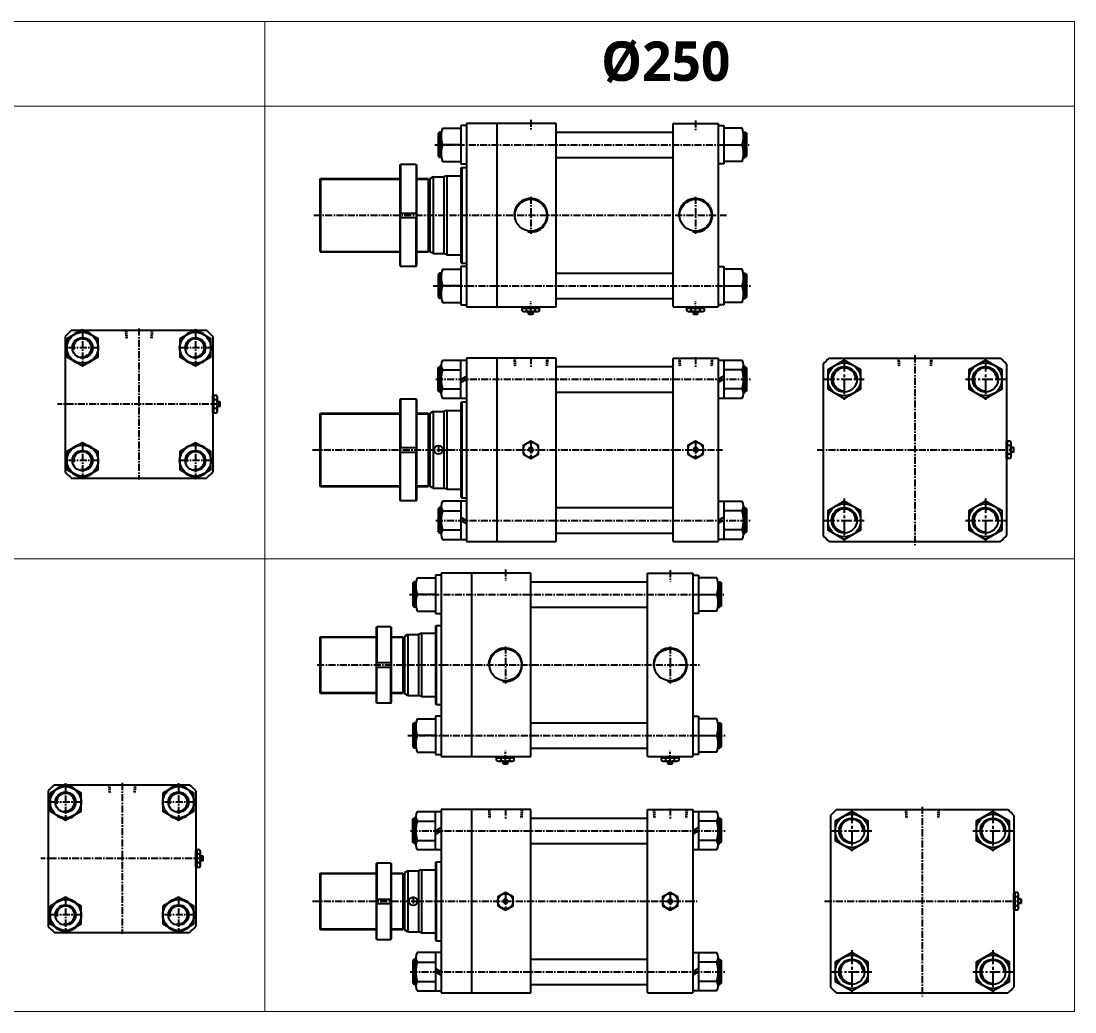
# Model space of a CAD drawing. Extents: x -819 to 6683, y -1 to 2811.
# Drawn here: x 4815 to 6683, y -1 to 1756 of the extents above; entities that cross this region are included whole.
import ezdxf

# ---------------------------------------------------------------- set-up
doc = ezdxf.new("R2010")
doc.units = 0
doc.header["$LTSCALE"] = 10
doc.header["$MEASUREMENT"] = 0
doc.linetypes.add('CENTER', pattern=[2, 1.25, -0.25, 0.25, -0.25])
doc.linetypes.add('HIDDEN', pattern=[0.375, 0.25, -0.125])
doc.layers.get('0').update_dxf_attribs({"linetype": 'CONTINUOUS'})
doc.layers.add('ML', color=7, linetype='CONTINUOUS')
doc.styles.add('문자', font='romans.shx')

msp = doc.modelspace()

# ---------------------------------------------------------------- linework, layer by layer
at = {"color": 7, "linetype": 'Continuous'}
for p, q in [((5703.1, 1242), (5703.1, 1247)), ((5703.1, 1247), (5709.4, 1247)), ((5704.1, 1247), (5704.1, 1249)), ((5704.1, 1249), (5733.3, 1249)), ((5706.3, 1241), (5731.1, 1241)), ((5709.4, 1247), (5734.3, 1247)), ((5710.9, 1242), (5710.9, 1247)), ((5714.7, 1241.3), (5714.7, 1241.3)), ((5714.7, 1236.5), (5714.7, 1241)), ((5714.7, 1236.5), (5715.2, 1236)), ((5722.7, 1236.5), (5714.7, 1236.5)), ((5715.2, 1236), (5722.2, 1236)), ((5722.7, 1236.5), (5722.2, 1236)), ((5722.7, 1236.5), (5722.7, 1241)), ((5726.5, 1242), (5726.5, 1247)), ((5733.3, 1247), (5733.3, 1249)), ((5734.3, 1242), (5734.3, 1247)), ((5995.1, 1242.1), (5995.1, 1247.1)), ((5995.1, 1247.1), (6001.4, 1247.1)), ((5996.1, 1247.1), (5996.1, 1249.1)), ((5996.1, 1249.1), (6025.3, 1249.1)), ((5998.3, 1241.1), (6023.1, 1241.1)), ((6001.4, 1247.1), (6026.3, 1247.1)), ((6002.9, 1242.1), (6002.9, 1247.1)), ((6006.7, 1241.3), (6006.7, 1241.3)), ((6006.7, 1236.6), (6006.7, 1241.1)), ((6006.7, 1236.6), (6007.2, 1236.1)), ((6014.7, 1236.6), (6006.7, 1236.6)), ((6007.2, 1236.1), (6014.2, 1236.1)), ((6014.7, 1236.6), (6014.2, 1236.1)), ((6014.7, 1236.6), (6014.7, 1241.1)), ((6018.5, 1242.1), (6018.5, 1247.1)), ((6025.3, 1247.1), (6025.3, 1249.1)), ((6026.3, 1242.1), (6026.3, 1247.1)), ((5155.3, 1062), (5155.3, 1091.2)), ((5157.3, 1091.2), (5155.3, 1091.2)), ((5162.3, 1092.2), (5157.3, 1092.2)), ((5157.3, 1067.4), (5157.3, 1092.2)), ((5162.3, 1084.4), (5157.3, 1084.4)), ((5163.3, 1064.2), (5163.3, 1089)), ((5162.3, 1068.8), (5157.3, 1068.8)), ((5157.3, 1061), (5157.3, 1067.4)), ((5163, 1072.6), (5163, 1072.6)), ((5167.8, 1080.6), (5163.3, 1080.6)), ((5167.8, 1072.6), (5163.3, 1072.6)), ((5167.8, 1080.6), (5168.3, 1080.1)), ((5167.8, 1080.6), (5167.8, 1072.6)), ((5167.8, 1072.6), (5168.3, 1073.1)), ((5168.3, 1073.1), (5168.3, 1080.1)), ((5157.3, 1062), (5155.3, 1062)), ((5162.3, 1061), (5157.3, 1061)), ((6561.6, 981.1), (6561.6, 1010.3)), ((6563.6, 1010.3), (6561.6, 1010.3)), ((6568.6, 1011.3), (6563.6, 1011.3)), ((6563.6, 986.4), (6563.6, 1011.3)), ((6568.6, 1003.5), (6563.6, 1003.5)), ((6569.4, 991.7), (6569.4, 991.7)), ((6569.6, 983.3), (6569.6, 1008.1)), ((6574.1, 999.7), (6569.6, 999.7)), ((6574.1, 991.7), (6569.6, 991.7)), ((6574.1, 999.7), (6574.6, 999.2)), ((6574.1, 999.7), (6574.1, 991.7)), ((6574.1, 991.7), (6574.6, 992.2)), ((6574.6, 992.2), (6574.6, 999.2)), ((6563.6, 981.1), (6561.6, 981.1)), ((6568.6, 987.9), (6563.6, 987.9)), ((6563.6, 980.1), (6563.6, 986.4)), ((6568.6, 980.1), (6563.6, 980.1)), ((5658.1, 444.9), (5658.1, 450)), ((5658.1, 450), (5664.4, 450)), ((5659.1, 450), (5659.1, 452)), ((5659.1, 452), (5688.3, 452)), ((5664.4, 450), (5689.3, 450)), ((5665.9, 444.9), (5665.9, 450)), ((5681.5, 444.9), (5681.5, 450)), ((5688.3, 450), (5688.3, 452)), ((5689.3, 444.9), (5689.3, 450)), ((5950.1, 444.9), (5950.1, 450)), ((5950.1, 450), (5956.4, 450)), ((5951.1, 450), (5951.1, 452)), ((5951.1, 452), (5980.3, 452)), ((5956.4, 450), (5981.3, 450)), ((5957.9, 444.9), (5957.9, 450)), ((5973.5, 444.9), (5973.5, 450)), ((5980.3, 450), (5980.3, 452)), ((5981.3, 444.9), (5981.3, 450)), ((5661.3, 444), (5686.1, 444)), ((5669.7, 444.2), (5669.7, 444.2)), ((5669.7, 439.5), (5669.7, 444)), ((5669.7, 439.5), (5670.2, 439)), ((5677.7, 439.5), (5669.7, 439.5)), ((5670.2, 439), (5677.2, 439)), ((5677.7, 439.5), (5677.2, 439)), ((5677.7, 439.5), (5677.7, 444)), ((5953.3, 444), (5978.1, 444)), ((5961.7, 444.2), (5961.7, 444.2)), ((5961.7, 439.5), (5961.7, 444)), ((5961.7, 439.5), (5962.2, 439)), ((5969.7, 439.5), (5961.7, 439.5)), ((5962.2, 439), (5969.2, 439)), ((5969.7, 439.5), (5969.2, 439)), ((5969.7, 439.5), (5969.7, 444)), ((5125.3, 256.5), (5125.3, 285.7)), ((5127.3, 285.7), (5125.3, 285.7)), ((5132.3, 286.7), (5127.3, 286.7)), ((5127.3, 261.8), (5127.3, 286.7)), ((5133.3, 258.7), (5133.3, 283.5)), ((5132.3, 278.9), (5127.3, 278.9)), ((5132.3, 263.3), (5127.3, 263.3)), ((5127.3, 255.5), (5127.3, 261.8)), ((5133, 267.1), (5133, 267.1)), ((5137.8, 275.1), (5133.3, 275.1)), ((5137.8, 267.1), (5133.3, 267.1)), ((5137.8, 275.1), (5138.3, 274.6)), ((5137.8, 275.1), (5137.8, 267.1)), ((5137.8, 267.1), (5138.3, 267.6)), ((5138.3, 267.6), (5138.3, 274.6)), ((5127.3, 256.5), (5125.3, 256.5)), ((5132.3, 255.5), (5127.3, 255.5)), ((6574.8, 180.8), (6574.8, 210)), ((6576.8, 210), (6574.8, 210)), ((6581.8, 211), (6576.8, 211)), ((6576.8, 186.2), (6576.8, 211)), ((6582.8, 183), (6582.8, 207.8)), ((6581.8, 203.2), (6576.8, 203.2)), ((6581.8, 187.6), (6576.8, 187.6)), ((6582.5, 191.4), (6582.5, 191.4)), ((6587.3, 199.4), (6582.8, 199.4)), ((6587.3, 191.4), (6582.8, 191.4)), ((6587.3, 199.4), (6587.8, 198.9)), ((6587.3, 199.4), (6587.3, 191.4)), ((6587.3, 191.4), (6587.8, 191.9)), ((6587.8, 191.9), (6587.8, 198.9)), ((6576.8, 180.8), (6574.8, 180.8)), ((6576.8, 179.8), (6576.8, 186.2)), ((6581.8, 179.8), (6576.8, 179.8))]:
    msp.add_line(p, q, dxfattribs=at)
for points in [[(5705.2, 987.9), (5718.7, 980.1), (5732.2, 987.9), (5732.2, 1003.5), (5718.7, 1011.3), (5705.2, 1003.5)], [(5997.2, 987.9), (6010.7, 980.1), (6024.2, 987.9), (6024.2, 1003.5), (6010.7, 1011.3), (5997.2, 1003.5)], [(5717.2, 998.2), (5715.8, 995.7), (5717.2, 993.2), (5720.1, 993.2), (5721.6, 995.7), (5720.1, 998.2)], [(6009.2, 998.2), (6007.8, 995.7), (6009.2, 993.2), (6012.1, 993.2), (6013.6, 995.7), (6012.1, 998.2)], [(5660.2, 187.6), (5673.7, 179.8), (5687.2, 187.6), (5687.2, 203.2), (5673.7, 211), (5660.2, 203.2)], [(5952.2, 187.6), (5965.7, 179.8), (5979.2, 187.6), (5979.2, 203.2), (5965.7, 211), (5952.2, 203.2)], [(5672.2, 197.9), (5670.8, 195.4), (5672.2, 192.9), (5675.1, 192.9), (5676.6, 195.4), (5675.1, 197.9)], [(5964.2, 197.9), (5962.8, 195.4), (5964.2, 192.9), (5967.1, 192.9), (5968.6, 195.4), (5967.1, 197.9)]]:
    msp.add_lwpolyline(points, close=True, dxfattribs=at)
for centre, radius in [((5718.7, 995.7), 13.5), ((6010.7, 995.7), 13.5), ((5718.7, 995.7), 3.5), ((6010.7, 995.7), 3.5), ((5673.7, 195.4), 13.5), ((5965.7, 195.4), 13.5), ((5673.7, 195.4), 3.5), ((5965.7, 195.4), 3.5)]:
    msp.add_circle(centre, radius, dxfattribs=at)
for centre, radius, start, end in [((5706.3, 1246.7), 5.62, 235.6158, 270), ((5707, 1249.3), 8.22, 241.7006, 298.2994), ((5718.7, 1272.4), 31.3, 255.6172, 270.0141), ((5718.7, 1272.4), 31.3, 269.9859, 284.3828), ((5730.4, 1249.3), 8.22, 241.7006, 298.2994), ((5998.3, 1246.7), 5.62, 235.6158, 270), ((5999, 1249.3), 8.22, 241.7006, 298.2994), ((6010.7, 1272.4), 31.3, 255.6172, 270.0141), ((6010.7, 1272.4), 31.3, 269.9859, 284.3828), ((6022.4, 1249.3), 8.22, 241.7006, 298.2994), ((5155.1, 1088.3), 8.22, 331.7006, 28.2994), ((5132, 1076.6), 31.3, 359.9859, 14.3828), ((5132, 1076.6), 31.3, 345.6172, 0.0141), ((5155.1, 1064.9), 8.22, 331.7006, 28.2994), ((5157.7, 1064.2), 5.62, 325.6158, 0), ((6561.4, 1007.4), 8.22, 331.7006, 28.2994), ((6538.3, 995.7), 31.3, 359.9859, 14.3828), ((6538.3, 995.7), 31.3, 345.6172, 0.0141), ((6561.4, 984), 8.22, 331.7006, 28.2994), ((6564, 983.3), 5.62, 325.6158, 0), ((5661.3, 449.6), 5.62, 235.6158, 270), ((5662, 452.2), 8.22, 241.7006, 298.2994), ((5673.7, 475.3), 31.3, 255.6172, 270.0141), ((5673.7, 475.3), 31.3, 269.9859, 284.3828), ((5685.4, 452.2), 8.22, 241.7006, 298.2994), ((5953.3, 449.6), 5.62, 235.6158, 270), ((5954, 452.2), 8.22, 241.7006, 298.2994), ((5965.7, 475.3), 31.3, 255.6172, 270.0141), ((5965.7, 475.3), 31.3, 269.9859, 284.3828), ((5977.4, 452.2), 8.22, 241.7006, 298.2994), ((5125.1, 282.8), 8.22, 331.7006, 28.2994), ((5102, 271.1), 31.3, 359.9859, 14.3828), ((5102, 271.1), 31.3, 345.6172, 0.0141), ((5125.1, 259.4), 8.22, 331.7006, 28.2994), ((5127.7, 258.7), 5.62, 325.6158, 0), ((6574.5, 207.1), 8.22, 331.7006, 28.2994), ((6551.4, 195.4), 31.3, 359.9859, 14.3828), ((6551.4, 195.4), 31.3, 345.6172, 0.0141), ((6574.5, 183.7), 8.22, 331.7006, 28.2994), ((6577.1, 183), 5.62, 325.6158, 0)]:
    msp.add_arc(centre, radius, start, end, dxfattribs=at)
at = {"layer": 'ML'}
for p, q in [((5594.7, 1570.5), (5594.7, 1502.5)), ((5604.7, 1570.5), (5594.7, 1570.5)), ((5763.7, 1574), (5604.7, 1574)), ((5604.7, 1574), (5604.7, 1249)), ((5658.7, 1574), (5658.7, 1249)), ((5763.7, 1249), (5763.7, 1574)), ((5970.7, 1249), (5970.7, 1574)), ((5970.7, 1574), (6050.7, 1574)), ((6050.7, 1574), (6050.7, 1249)), ((6050.7, 1570.5), (6060.7, 1570.5)), ((6060.7, 1570.5), (6060.7, 1502.5)), ((5556.9, 1559), (5554.7, 1556.8)), ((5554.7, 1556.8), (5554.7, 1516.3)), ((5556.9, 1559), (5556.9, 1514)), ((5560.4, 1559), (5556.9, 1559)), ((5559.7, 1551.3), (5559.7, 1521.8)), ((5562.2, 1566), (5594.7, 1566)), ((6093.2, 1566), (6060.7, 1566)), ((6095, 1559), (6098.4, 1559)), ((6095.7, 1551.3), (6095.7, 1521.8)), ((6098.4, 1559), (6098.4, 1514)), ((6098.4, 1559), (6100.7, 1556.8)), ((6100.7, 1556.8), (6100.7, 1516.3)), ((5594.7, 1536.5), (5562.2, 1536.5)), ((6060.7, 1536.5), (6093.2, 1536.5)), ((5554.7, 1516.3), (5556.9, 1514)), ((5560.4, 1514), (5556.9, 1514)), ((6095, 1514), (6098.4, 1514)), ((6100.7, 1516.3), (6098.4, 1514)), ((5486.8, 1500.5), (5487.8, 1501.5)), ((5486.8, 1500.5), (5486.8, 1322.5)), ((5487.8, 1501.5), (5487.8, 1415.5)), ((5515.8, 1501.5), (5487.8, 1501.5)), ((5515.8, 1501.5), (5515.8, 1415.5)), ((5515.8, 1501.5), (5516.8, 1500.5)), ((5516.8, 1322.5), (5516.8, 1500.5)), ((5562.2, 1507.1), (5594.7, 1507.1)), ((5594.7, 1502.5), (5604.7, 1502.5)), ((5594.7, 1495), (5596.2, 1496.5)), ((5594.7, 1495), (5594.7, 1328)), ((5596.2, 1496.5), (5596.2, 1326.5)), ((5596.2, 1496.5), (5604.7, 1496.5)), ((6060.7, 1502.5), (6050.7, 1502.5)), ((6093.2, 1507.1), (6060.7, 1507.1)), ((5344.7, 1475), (5346.2, 1476.5)), ((5346.2, 1476.5), (5346.2, 1346.5)), ((5346.2, 1476.5), (5486.8, 1476.5)), ((5516.8, 1476.5), (5536.7, 1476.5)), ((5536.7, 1476.5), (5536.7, 1346.5)), ((5545.7, 1479.5), (5539.7, 1476.1)), ((5539.7, 1476.1), (5539.7, 1347)), ((5545.7, 1479.5), (5545.7, 1343.5)), ((5545.7, 1479.5), (5564.7, 1479.5)), ((5569.7, 1481.5), (5564.7, 1479.5)), ((5564.7, 1479.5), (5564.7, 1343.5)), ((5569.7, 1481.5), (5569.7, 1341.5)), ((5569.7, 1481.5), (5594.7, 1481.5)), ((5344.7, 1475), (5344.7, 1348)), ((5536.7, 1475), (5539.7, 1475)), ((5486.8, 1415.5), (5516.8, 1415.5)), ((5486.8, 1407.5), (5516.8, 1407.5)), ((5487.8, 1321.5), (5487.8, 1407.5)), ((5515.8, 1321.5), (5515.8, 1407.5)), ((5344.7, 1348), (5346.2, 1346.5)), ((5346.2, 1346.5), (5486.8, 1346.5)), ((5516.8, 1346.5), (5536.7, 1346.5)), ((5536.7, 1348), (5539.7, 1348)), ((5545.7, 1343.5), (5539.7, 1347)), ((5545.7, 1343.5), (5564.7, 1343.5)), ((5569.7, 1341.5), (5564.7, 1343.5)), ((5569.7, 1341.5), (5594.7, 1341.5)), ((5594.7, 1328), (5596.2, 1326.5)), ((5596.2, 1326.5), (5604.7, 1326.5)), ((5486.8, 1322.5), (5487.8, 1321.5)), ((5487.8, 1321.5), (5515.8, 1321.5)), ((5515.8, 1321.5), (5516.8, 1322.5)), ((5556.9, 1309), (5554.7, 1306.8)), ((5556.9, 1309), (5556.9, 1264)), ((5560.4, 1309), (5556.9, 1309)), ((5562.2, 1316), (5594.7, 1316)), ((5594.7, 1320.5), (5594.7, 1252.5)), ((5604.7, 1320.5), (5594.7, 1320.5)), ((6050.7, 1320.5), (6060.7, 1320.5)), ((6060.7, 1320.5), (6060.7, 1252.5)), ((6093.2, 1316), (6060.7, 1316)), ((6095, 1309), (6098.4, 1309)), ((6098.4, 1309), (6098.4, 1264)), ((6098.4, 1309), (6100.7, 1306.8)), ((5554.7, 1306.8), (5554.7, 1266.3)), ((5559.7, 1301.3), (5559.7, 1271.8)), ((6095.7, 1301.3), (6095.7, 1271.8)), ((6100.7, 1306.8), (6100.7, 1266.3)), ((5594.7, 1286.5), (5562.2, 1286.5)), ((6060.7, 1286.5), (6093.2, 1286.5)), ((5554.7, 1266.3), (5556.9, 1264)), ((5560.4, 1264), (5556.9, 1264)), ((5562.2, 1257.1), (5594.7, 1257.1)), ((5594.7, 1252.5), (5604.7, 1252.5)), ((6060.7, 1252.5), (6050.7, 1252.5)), ((6093.2, 1257.1), (6060.7, 1257.1)), ((6095, 1264), (6098.4, 1264)), ((6100.7, 1266.3), (6098.4, 1264)), ((5604.7, 1249), (5763.7, 1249)), ((5970.7, 1249), (6050.7, 1249)), ((4893.3, 1196.4), (4893.3, 956.9)), ((4904.5, 1207.6), (4923, 1207.6)), ((4925.6, 1207.6), (5123, 1207.6)), ((5125.6, 1207.6), (5144.1, 1207.6)), ((5155.3, 1196.4), (5155.3, 956.9)), ((5763.7, 1158.2), (5604.7, 1158.2)), ((5604.7, 1158.2), (5604.7, 833.2)), ((5658.7, 1158.2), (5658.7, 833.2)), ((5763.7, 1158.2), (5658.7, 1158.2)), ((5763.7, 833.2), (5763.7, 1158.2)), ((5970.7, 833.2), (5970.7, 1158.2)), ((5970.7, 1158.2), (6050.7, 1158.2)), ((6050.7, 1158.2), (6050.7, 833.2)), ((6247.1, 1158.2), (6551.1, 1158.2)), ((5554.7, 1140.9), (5556.9, 1143.2)), ((5554.7, 1100.4), (5554.7, 1140.9)), ((5556.9, 1098.2), (5556.9, 1143.2)), ((5559.7, 1143.2), (5556.9, 1143.2)), ((5559.7, 1095.2), (5559.7, 1146.2)), ((5562.2, 1154.7), (5604.7, 1154.7)), ((5594.7, 1086.7), (5594.7, 1154.7)), ((6050.7, 1154.7), (6093.2, 1154.7)), ((6060.7, 1154.7), (6060.7, 1086.7)), ((6095.7, 1146.2), (6095.7, 1095.2)), ((6095.7, 1143.2), (6098.4, 1143.2)), ((6098.4, 1143.2), (6098.4, 1098.2)), ((6098.4, 1143.2), (6100.7, 1140.9)), ((6100.7, 1140.9), (6100.7, 1100.4)), ((6236.6, 1147.7), (6236.6, 843.7)), ((6561.6, 1147.7), (6561.6, 843.7)), ((5562.2, 1137.7), (5594.7, 1137.7)), ((5594.7, 1120.7), (5604.7, 1126.4)), ((5594.7, 1114.9), (5604.7, 1120.7)), ((6060.7, 1126.4), (6050.7, 1120.7)), ((6060.7, 1120.7), (6050.7, 1114.9)), ((6093.2, 1137.7), (6060.7, 1137.7)), ((5562.2, 1103.7), (5594.7, 1103.7)), ((6093.2, 1103.7), (6060.7, 1103.7)), ((5486.8, 1084.7), (5487.8, 1085.7)), ((5486.8, 1084.7), (5486.8, 906.7)), ((5515.8, 1085.7), (5487.8, 1085.7)), ((5487.8, 1085.7), (5487.8, 999.7)), ((5515.8, 1085.7), (5516.8, 1084.7)), ((5515.8, 1085.7), (5515.8, 999.7)), ((5516.8, 906.7), (5516.8, 1084.7)), ((5556.9, 1098.2), (5554.7, 1100.4)), ((5559.7, 1098.2), (5556.9, 1098.2)), ((5604.7, 1086.7), (5562.2, 1086.7)), ((6093.2, 1086.7), (6050.7, 1086.7)), ((6095.7, 1098.2), (6098.4, 1098.2)), ((6100.7, 1100.4), (6098.4, 1098.2)), ((5569.7, 1065.7), (5564.7, 1063.7)), ((5569.7, 1065.7), (5569.7, 925.7)), ((5569.7, 1065.7), (5594.7, 1065.7)), ((5594.7, 1079.2), (5596.2, 1080.7)), ((5594.7, 1079.2), (5594.7, 912.2)), ((5596.2, 1080.7), (5596.2, 910.7)), ((5596.2, 1080.7), (5604.7, 1080.7)), ((5344.7, 1059.2), (5346.2, 1060.7)), ((5344.7, 1059.2), (5344.7, 932.2)), ((5346.2, 1060.7), (5486.8, 1060.7)), ((5346.2, 1060.7), (5346.2, 930.7)), ((5516.8, 1060.7), (5536.7, 1060.7)), ((5536.7, 1060.7), (5536.7, 930.7)), ((5536.7, 1059.2), (5539.7, 1059.2)), ((5545.7, 1063.7), (5539.7, 1060.2)), ((5539.7, 1060.2), (5539.7, 931.1)), ((5545.7, 1063.7), (5564.7, 1063.7)), ((5545.7, 1063.7), (5545.7, 927.7)), ((5564.7, 1063.7), (5564.7, 927.7)), ((5486.8, 999.7), (5516.8, 999.7)), ((5486.8, 991.7), (5516.8, 991.7)), ((5487.8, 905.7), (5487.8, 991.7)), ((5515.8, 905.7), (5515.8, 991.7)), ((4904.5, 945.6), (4923, 945.6)), ((4925.6, 945.6), (5123, 945.6)), ((5125.6, 945.6), (5144.1, 945.6)), ((5344.7, 932.2), (5346.2, 930.7)), ((5346.2, 930.7), (5486.8, 930.7)), ((5516.8, 930.7), (5536.7, 930.7)), ((5536.7, 932.2), (5539.7, 932.2)), ((5545.7, 927.7), (5539.7, 931.1)), ((5545.7, 927.7), (5564.7, 927.7)), ((5569.7, 925.7), (5564.7, 927.7)), ((5569.7, 925.7), (5594.7, 925.7)), ((5486.8, 906.7), (5487.8, 905.7)), ((5487.8, 905.7), (5515.8, 905.7)), ((5515.8, 905.7), (5516.8, 906.7)), ((5604.7, 904.7), (5562.2, 904.7)), ((5594.7, 912.2), (5596.2, 910.7)), ((5594.7, 904.7), (5594.7, 836.7)), ((5596.2, 910.7), (5604.7, 910.7)), ((6050.7, 904.7), (6093.2, 904.7)), ((6060.7, 904.7), (6060.7, 836.7)), ((5556.9, 893.2), (5554.7, 890.9)), ((5554.7, 890.9), (5554.7, 850.4)), ((5556.9, 893.2), (5556.9, 848.2)), ((5559.7, 893.2), (5556.9, 893.2)), ((5559.7, 896.2), (5559.7, 845.2)), ((5562.2, 887.7), (5594.7, 887.7)), ((6093.2, 887.7), (6060.7, 887.7)), ((6095.7, 896.2), (6095.7, 845.2)), ((6095.7, 893.2), (6098.4, 893.2)), ((6098.4, 893.2), (6098.4, 848.2)), ((6098.4, 893.2), (6100.7, 890.9)), ((6100.7, 890.9), (6100.7, 850.4)), ((5594.7, 876.4), (5604.7, 870.7)), ((5594.7, 870.7), (5604.7, 864.9)), ((6060.7, 876.4), (6050.7, 870.7)), ((6060.7, 870.7), (6050.7, 864.9)), ((5554.7, 850.4), (5556.9, 848.2)), ((5559.7, 848.2), (5556.9, 848.2)), ((5562.2, 853.7), (5594.7, 853.7)), ((6093.2, 853.7), (6060.7, 853.7)), ((6095.7, 848.2), (6098.4, 848.2)), ((6100.7, 850.4), (6098.4, 848.2)), ((5562.2, 836.7), (5604.7, 836.7)), ((5604.7, 833.2), (5763.7, 833.2)), ((5970.7, 833.2), (6050.7, 833.2)), ((6093.2, 836.7), (6050.7, 836.7)), ((6247.1, 833.2), (6551.1, 833.2)), ((5517.2, 768.9), (5549.7, 768.9)), ((5549.7, 773.5), (5549.7, 705.5)), ((5559.7, 773.5), (5549.7, 773.5)), ((5718.7, 777), (5559.7, 777)), ((5559.7, 777), (5559.7, 452)), ((5613.7, 777), (5613.7, 452)), ((5718.7, 452), (5718.7, 777)), ((5925.7, 452), (5925.7, 777)), ((5925.7, 777), (6005.7, 777)), ((6005.7, 777), (6005.7, 452)), ((6005.7, 773.5), (6015.7, 773.5)), ((6015.7, 773.5), (6015.7, 705.5)), ((6048.2, 768.9), (6015.7, 768.9)), ((5511.9, 762), (5509.7, 759.7)), ((5509.7, 759.7), (5509.7, 719.2)), ((5511.9, 762), (5511.9, 717)), ((5515.4, 762), (5511.9, 762)), ((5514.7, 754.2), (5514.7, 724.7)), ((6050, 762), (6053.4, 762)), ((6050.7, 754.2), (6050.7, 724.7)), ((6053.4, 762), (6053.4, 717)), ((6053.4, 762), (6055.7, 759.7)), ((6055.7, 759.7), (6055.7, 719.2)), ((5549.7, 739.5), (5517.2, 739.5)), ((6015.7, 739.5), (6048.2, 739.5)), ((5509.7, 719.2), (5511.9, 717)), ((5515.4, 717), (5511.9, 717)), ((5517.2, 710), (5549.7, 710)), ((6048.2, 710), (6015.7, 710)), ((6050, 717), (6053.4, 717)), ((6055.7, 719.2), (6053.4, 717)), ((5549.7, 705.5), (5559.7, 705.5)), ((6015.7, 705.5), (6005.7, 705.5)), ((5444.8, 681), (5445.8, 682)), ((5444.8, 681), (5444.8, 548)), ((5445.8, 682), (5445.8, 618.5)), ((5470.8, 682), (5445.8, 682)), ((5470.8, 682), (5470.8, 618.5)), ((5470.8, 682), (5471.8, 681)), ((5471.8, 548), (5471.8, 681)), ((5549.7, 683), (5551.2, 684.5)), ((5549.7, 683), (5549.7, 546)), ((5551.2, 684.5), (5551.2, 544.5)), ((5551.2, 684.5), (5559.7, 684.5)), ((5344.7, 663), (5346.2, 664.5)), ((5344.7, 663), (5344.7, 566)), ((5346.2, 664.5), (5444.8, 664.5)), ((5346.2, 664.5), (5346.2, 564.5)), ((5471.8, 664.5), (5491.7, 664.5)), ((5491.7, 664.5), (5491.7, 564.5)), ((5491.7, 663), (5494.7, 663)), ((5500.7, 668.5), (5494.7, 665)), ((5494.7, 665), (5494.7, 563.9)), ((5500.7, 668.5), (5500.7, 560.5)), ((5500.7, 668.5), (5519.7, 668.5)), ((5524.7, 670.5), (5519.7, 668.5)), ((5519.7, 668.5), (5519.7, 560.5)), ((5524.7, 670.5), (5524.7, 558.5)), ((5524.7, 670.5), (5549.7, 670.5)), ((5444.8, 618.5), (5471.8, 618.5)), ((5444.8, 610.5), (5471.8, 610.5)), ((5445.8, 547), (5445.8, 610.5)), ((5470.8, 547), (5470.8, 610.5)), ((5344.7, 566), (5346.2, 564.5)), ((5346.2, 564.5), (5444.8, 564.5)), ((5471.8, 564.5), (5491.7, 564.5)), ((5491.7, 566), (5494.7, 566)), ((5500.7, 560.5), (5494.7, 563.9)), ((5500.7, 560.5), (5519.7, 560.5)), ((5524.7, 558.5), (5519.7, 560.5)), ((5445.8, 547), (5444.8, 548)), ((5445.8, 547), (5470.8, 547)), ((5470.8, 547), (5471.8, 548)), ((5524.7, 558.5), (5549.7, 558.5)), ((5549.7, 546), (5551.2, 544.5)), ((5551.2, 544.5), (5559.7, 544.5)), ((5549.7, 523.5), (5549.7, 455.5)), ((5559.7, 523.5), (5549.7, 523.5)), ((6005.7, 523.5), (6015.7, 523.5)), ((6015.7, 523.5), (6015.7, 455.5)), ((5511.9, 512), (5509.7, 509.7)), ((5509.7, 509.7), (5509.7, 469.2)), ((5511.9, 512), (5511.9, 467)), ((5515.4, 512), (5511.9, 512)), ((5517.2, 518.9), (5549.7, 518.9)), ((6048.2, 518.9), (6015.7, 518.9)), ((6050, 512), (6053.4, 512)), ((6053.4, 512), (6053.4, 467)), ((6053.4, 512), (6055.7, 509.7)), ((6055.7, 509.7), (6055.7, 469.2)), ((5514.7, 504.2), (5514.7, 474.7)), ((5549.7, 489.5), (5517.2, 489.5)), ((6015.7, 489.5), (6048.2, 489.5)), ((6050.7, 504.2), (6050.7, 474.7)), ((5509.7, 469.2), (5511.9, 467)), ((5515.4, 467), (5511.9, 467)), ((6050, 467), (6053.4, 467)), ((6055.7, 469.2), (6053.4, 467)), ((5517.2, 460), (5549.7, 460)), ((5549.7, 455.5), (5559.7, 455.5)), ((5559.7, 452), (5718.7, 452)), ((5925.7, 452), (6005.7, 452)), ((6015.7, 455.5), (6005.7, 455.5)), ((6048.2, 460), (6015.7, 460)), ((4874.5, 402.1), (4893, 402.1)), ((4895.6, 402.1), (5093, 402.1)), ((5095.6, 402.1), (5114.1, 402.1)), ((4863.3, 390.8), (4863.3, 151.3)), ((5125.3, 390.8), (5125.3, 151.3)), ((5718.7, 357.9), (5559.7, 357.9)), ((5559.7, 357.9), (5559.7, 32.9)), ((5613.7, 357.9), (5613.7, 32.9)), ((5718.7, 357.9), (5613.7, 357.9)), ((5718.7, 32.9), (5718.7, 357.9)), ((5925.7, 32.9), (5925.7, 357.9)), ((5925.7, 357.9), (6005.7, 357.9)), ((6005.7, 357.9), (6005.7, 32.9)), ((6260.3, 357.9), (6564.2, 357.9)), ((5509.7, 340.7), (5511.9, 342.9)), ((5509.7, 300.2), (5509.7, 340.7)), ((5511.9, 297.9), (5511.9, 342.9)), ((5514.7, 342.9), (5511.9, 342.9)), ((5514.7, 294.9), (5514.7, 345.9)), ((5517.2, 354.4), (5559.7, 354.4)), ((5517.2, 337.4), (5549.7, 337.4)), ((5549.7, 286.4), (5549.7, 354.4)), ((6005.7, 354.4), (6048.2, 354.4)), ((6015.7, 354.4), (6015.7, 286.4)), ((6048.2, 337.4), (6015.7, 337.4)), ((6050.7, 345.9), (6050.7, 294.9)), ((6050.7, 342.9), (6053.4, 342.9)), ((6053.4, 342.9), (6053.4, 297.9)), ((6053.4, 342.9), (6055.7, 340.7)), ((6055.7, 340.7), (6055.7, 300.2)), ((6249.8, 347.4), (6249.8, 43.4)), ((6574.8, 347.4), (6574.8, 43.4)), ((5549.7, 320.4), (5559.7, 326.2)), ((5549.7, 314.6), (5559.7, 320.4)), ((6015.7, 326.2), (6005.7, 320.4)), ((6015.7, 320.4), (6005.7, 314.6)), ((5511.9, 297.9), (5509.7, 300.2)), ((5517.2, 303.4), (5549.7, 303.4)), ((6048.2, 303.4), (6015.7, 303.4)), ((6055.7, 300.2), (6053.4, 297.9)), ((5514.7, 297.9), (5511.9, 297.9)), ((5559.7, 286.4), (5517.2, 286.4)), ((6048.2, 286.4), (6005.7, 286.4)), ((6050.7, 297.9), (6053.4, 297.9)), ((5444.8, 261.9), (5445.8, 262.9)), ((5444.8, 261.9), (5444.8, 128.9)), ((5445.8, 262.9), (5445.8, 199.4)), ((5470.8, 262.9), (5445.8, 262.9)), ((5470.8, 262.9), (5470.8, 199.4)), ((5470.8, 262.9), (5471.8, 261.9)), ((5471.8, 128.9), (5471.8, 261.9)), ((5549.7, 263.9), (5551.2, 265.4)), ((5549.7, 263.9), (5549.7, 126.9)), ((5551.2, 265.4), (5551.2, 125.4)), ((5551.2, 265.4), (5559.7, 265.4)), ((5344.7, 243.9), (5346.2, 245.4)), ((5344.7, 243.9), (5344.7, 146.9)), ((5346.2, 245.4), (5444.8, 245.4)), ((5346.2, 245.4), (5346.2, 145.4)), ((5471.8, 245.4), (5491.7, 245.4)), ((5491.7, 245.4), (5491.7, 145.4)), ((5491.7, 243.9), (5494.7, 243.9)), ((5500.7, 249.4), (5494.7, 245.9)), ((5494.7, 245.9), (5494.7, 144.9)), ((5500.7, 249.4), (5519.7, 249.4)), ((5500.7, 249.4), (5500.7, 141.4)), ((5524.7, 251.4), (5519.7, 249.4)), ((5519.7, 249.4), (5519.7, 141.4)), ((5524.7, 251.4), (5549.7, 251.4)), ((5524.7, 251.4), (5524.7, 139.4)), ((5444.8, 199.4), (5471.8, 199.4)), ((5444.8, 191.4), (5471.8, 191.4)), ((5445.8, 127.9), (5445.8, 191.4)), ((5470.8, 127.9), (5470.8, 191.4)), ((4874.5, 140.1), (4893, 140.1)), ((4895.6, 140.1), (5093, 140.1)), ((5095.6, 140.1), (5114.1, 140.1)), ((5344.7, 146.9), (5346.2, 145.4)), ((5346.2, 145.4), (5444.8, 145.4)), ((5471.8, 145.4), (5491.7, 145.4)), ((5491.7, 146.9), (5494.7, 146.9)), ((5500.7, 141.4), (5494.7, 144.9)), ((5500.7, 141.4), (5519.7, 141.4)), ((5524.7, 139.4), (5519.7, 141.4)), ((5524.7, 139.4), (5549.7, 139.4)), ((5445.8, 127.9), (5444.8, 128.9)), ((5445.8, 127.9), (5470.8, 127.9)), ((5470.8, 127.9), (5471.8, 128.9)), ((5549.7, 126.9), (5551.2, 125.4)), ((5551.2, 125.4), (5559.7, 125.4)), ((5514.7, 95.9), (5514.7, 44.9)), ((5559.7, 104.4), (5517.2, 104.4)), ((5549.7, 104.4), (5549.7, 36.4)), ((6005.7, 104.4), (6048.2, 104.4)), ((6015.7, 104.4), (6015.7, 36.4)), ((6050.7, 95.9), (6050.7, 44.9)), ((5511.9, 92.9), (5509.7, 90.7)), ((5509.7, 90.7), (5509.7, 50.2)), ((5511.9, 92.9), (5511.9, 47.9)), ((5514.7, 92.9), (5511.9, 92.9)), ((5517.2, 87.4), (5549.7, 87.4)), ((5549.7, 76.2), (5559.7, 70.4)), ((6015.7, 76.2), (6005.7, 70.4)), ((6048.2, 87.4), (6015.7, 87.4)), ((6050.7, 92.9), (6053.4, 92.9)), ((6053.4, 92.9), (6053.4, 47.9)), ((6053.4, 92.9), (6055.7, 90.7)), ((6055.7, 90.7), (6055.7, 50.2)), ((5549.7, 70.4), (5559.7, 64.6)), ((6015.7, 70.4), (6005.7, 64.6)), ((5509.7, 50.2), (5511.9, 47.9)), ((5514.7, 47.9), (5511.9, 47.9)), ((5517.2, 53.4), (5549.7, 53.4)), ((6048.2, 53.4), (6015.7, 53.4)), ((6050.7, 47.9), (6053.4, 47.9)), ((6055.7, 50.2), (6053.4, 47.9)), ((5517.2, 36.4), (5559.7, 36.4)), ((5559.7, 32.9), (5718.7, 32.9)), ((5925.7, 32.9), (6005.7, 32.9)), ((6048.2, 36.4), (6005.7, 36.4)), ((6260.3, 32.9), (6564.2, 32.9))]:
    msp.add_line(p, q, dxfattribs=at)
at = {"layer": 'ML', "color": 1, "linetype": 'CENTER'}
for p, q in [((5718.7, 1580.9), (5718.7, 1560.5)), ((6010.7, 1579.7), (6010.7, 1559.3)), ((5548.9, 1536.5), (6105.7, 1536.5)), ((5718.7, 1444.3), (5718.7, 1378.7)), ((6010.7, 1444.3), (6010.7, 1378.7)), ((5334.4, 1411.5), (6065.6, 1411.5)), ((5545.7, 1286.5), (6108.2, 1286.5)), ((5718.7, 1238.7), (5718.7, 1259.5)), ((6010.7, 1238.7), (6010.7, 1259.5)), ((4924.3, 1208.5), (4924.3, 1144.8)), ((5024.3, 1210.7), (5024.3, 943.1)), ((5124.3, 1208.5), (5124.3, 1144.8)), ((4951.9, 1176.6), (4896.7, 1176.6)), ((5151.9, 1176.6), (5096.7, 1176.6)), ((5718.7, 1160.1), (5718.7, 1139.7)), ((6010.7, 1160.1), (6010.7, 1139.7)), ((6399.1, 1163.3), (6399.1, 826.7)), ((5550.6, 1120.7), (6110.4, 1120.7)), ((5168.4, 1076.6), (4880.2, 1076.6)), ((4924.3, 1008.5), (4924.3, 944.8)), ((5124.3, 1008.5), (5124.3, 944.8)), ((5331.9, 995.7), (6058.2, 995.7)), ((5555.2, 1003.9), (5555.2, 987.4)), ((5718.7, 1006.7), (5718.7, 984.7)), ((6010.7, 1006.7), (6010.7, 984.7)), ((6226.2, 995.7), (6570.3, 995.7)), ((4951.9, 976.6), (4896.7, 976.6)), ((5151.9, 976.6), (5096.7, 976.6)), ((5550.1, 870.7), (6108.2, 870.7)), ((5673.7, 783.8), (5673.7, 763.4)), ((5673.7, 783.8), (5673.7, 763.4)), ((5965.7, 782.6), (5965.7, 762.2)), ((5965.7, 782.6), (5965.7, 762.2)), ((5503.9, 739.5), (6060.7, 739.5)), ((5673.7, 647.2), (5673.7, 581.7)), ((5965.7, 647.2), (5965.7, 581.7)), ((5340.3, 614.5), (6020.6, 614.5)), ((5500.7, 489.5), (6063.2, 489.5)), ((5673.7, 442), (5673.7, 462.4)), ((5673.7, 441.6), (5673.7, 462.4)), ((5965.7, 442), (5965.7, 462.4)), ((5965.7, 441.6), (5965.7, 462.4)), ((4894.3, 402.9), (4894.3, 339.2)), ((4994.3, 405.1), (4994.3, 137.6)), ((5094.3, 402.9), (5094.3, 339.2)), ((4921.9, 371.1), (4866.7, 371.1)), ((5121.9, 371.1), (5066.7, 371.1)), ((5673.7, 359.9), (5673.7, 339.5)), ((5965.7, 359.9), (5965.7, 339.5)), ((6412.3, 363), (6412.3, 26.4)), ((5505.6, 320.4), (6065.4, 320.4)), ((5138.4, 271.1), (4850.2, 271.1)), ((5673.7, 206.4), (5673.7, 184.4)), ((5965.7, 206.4), (5965.7, 184.4)), ((4894.3, 202.9), (4894.3, 139.2)), ((5094.3, 202.9), (5094.3, 139.2)), ((5331.9, 195.4), (6013.2, 195.4)), ((5510.2, 203.7), (5510.2, 187.2)), ((6239.3, 195.4), (6583.4, 195.4)), ((4921.9, 171.1), (4866.7, 171.1)), ((5121.9, 171.1), (5066.7, 171.1)), ((5505.1, 70.4), (6063.2, 70.4))]:
    msp.add_line(p, q, dxfattribs=at)
at = {"layer": 'ML', "color": 1}
for p, q in [((5554.7, 1556.8), (5560, 1556.8)), ((6100.7, 1556.8), (6095.3, 1556.8)), ((5554.7, 1516.3), (5560, 1516.3)), ((6100.7, 1516.3), (6095.3, 1516.3))]:
    msp.add_line(p, q, dxfattribs=at)
at = {"layer": 'ML', "color": 7, "linetype": 'Continuous'}
for p, q in [((5763.7, 1559), (5970.7, 1559)), ((5763.7, 1514), (5970.7, 1514)), ((5763.7, 1309), (5970.7, 1309)), ((5763.7, 1264), (5970.7, 1264)), ((5763.7, 1143.2), (5970.7, 1143.2)), ((5763.7, 1098.2), (5970.7, 1098.2)), ((5763.7, 893.2), (5970.7, 893.2)), ((5763.7, 848.2), (5970.7, 848.2)), ((5718.7, 762), (5925.7, 762)), ((5718.7, 717), (5925.7, 717)), ((5718.7, 512), (5925.7, 512)), ((5718.7, 467), (5925.7, 467)), ((5718.7, 342.9), (5925.7, 342.9)), ((5718.7, 297.9), (5925.7, 297.9)), ((5718.7, 92.9), (5925.7, 92.9)), ((5718.7, 47.9), (5925.7, 47.9))]:
    msp.add_line(p, q, dxfattribs=at)
at = {"layer": 'ML', "color": 2}
for p, q in [((5345.2, 1475.5), (5486.8, 1475.5)), ((5516.8, 1475.5), (5536.7, 1475.5)), ((5345.2, 1347.5), (5486.8, 1347.5)), ((5516.8, 1347.5), (5536.7, 1347.5)), ((5554.7, 1306.8), (5560, 1306.8)), ((6100.7, 1306.8), (6095.3, 1306.8)), ((5554.7, 1266.3), (5560, 1266.3)), ((6100.7, 1266.3), (6095.3, 1266.3)), ((5715.2, 1241.2), (5715.2, 1241.2)), ((5715.2, 1236), (5715.2, 1241)), ((5722.2, 1236), (5722.2, 1241)), ((6007.2, 1241.3), (6007.2, 1241.3)), ((6007.2, 1236.1), (6007.2, 1241.1)), ((6014.2, 1236.1), (6014.2, 1241.1)), ((5554.7, 1140.9), (5559.7, 1140.9)), ((6100.7, 1140.9), (6095.7, 1140.9)), ((5554.7, 1100.4), (5559.7, 1100.4)), ((6100.7, 1100.4), (6095.7, 1100.4)), ((5163.1, 1073.1), (5163.1, 1073.1)), ((5168.3, 1080.1), (5163.3, 1080.1)), ((5168.3, 1073.1), (5163.3, 1073.1)), ((5345.2, 1059.7), (5486.8, 1059.7)), ((5516.8, 1059.7), (5536.7, 1059.7)), ((6569.4, 992.2), (6569.4, 992.2)), ((6574.6, 999.2), (6569.6, 999.2)), ((6574.6, 992.2), (6569.6, 992.2)), ((5345.2, 931.7), (5486.8, 931.7)), ((5516.8, 931.7), (5536.7, 931.7)), ((5554.7, 890.9), (5559.7, 890.9)), ((6100.7, 890.9), (6095.7, 890.9)), ((5554.7, 850.4), (5559.7, 850.4)), ((6100.7, 850.4), (6095.7, 850.4)), ((5509.7, 759.7), (5515, 759.7)), ((6055.7, 759.7), (6050.3, 759.7)), ((5509.7, 719.2), (5515, 719.2)), ((6055.7, 719.2), (6050.3, 719.2)), ((5345.2, 663.5), (5444.8, 663.5)), ((5471.8, 663.5), (5491.7, 663.5)), ((5345.2, 565.5), (5444.8, 565.5)), ((5471.8, 565.5), (5491.7, 565.5)), ((5509.7, 509.7), (5515, 509.7)), ((6055.7, 509.7), (6050.3, 509.7)), ((5509.7, 469.2), (5515, 469.2)), ((6055.7, 469.2), (6050.3, 469.2)), ((5670.2, 444.1), (5670.2, 444.2)), ((5670.2, 439), (5670.2, 444)), ((5677.2, 439), (5677.2, 444)), ((5962.2, 444.1), (5962.2, 444.2)), ((5962.2, 439), (5962.2, 444)), ((5969.2, 439), (5969.2, 444)), ((5509.7, 340.7), (5514.7, 340.7)), ((6055.7, 340.7), (6050.7, 340.7)), ((5509.7, 300.2), (5514.7, 300.2)), ((6055.7, 300.2), (6050.7, 300.2)), ((5133.1, 267.6), (5133.1, 267.6)), ((5138.3, 274.6), (5133.3, 274.6)), ((5138.3, 267.6), (5133.3, 267.6)), ((5345.2, 244.4), (5444.8, 244.4)), ((5471.8, 244.4), (5491.7, 244.4)), ((6582.6, 191.9), (6582.6, 191.9)), ((6587.8, 198.9), (6582.8, 198.9)), ((6587.8, 191.9), (6582.8, 191.9)), ((5345.2, 146.4), (5444.8, 146.4)), ((5471.8, 146.4), (5491.7, 146.4)), ((5509.7, 90.7), (5514.7, 90.7)), ((6055.7, 90.7), (6050.7, 90.7)), ((5509.7, 50.2), (5514.7, 50.2)), ((6055.7, 50.2), (6050.7, 50.2))]:
    msp.add_line(p, q, dxfattribs=at)
at = {"layer": 'ML', "color": 6, "linetype": 'HIDDEN'}
for p, q in [((5000.4, 1207.6), (5001.7, 1192.6)), ((5001.9, 1207.6), (5003.2, 1192.6)), ((5046.7, 1207.6), (5045.4, 1192.6)), ((5048.2, 1207.6), (5046.9, 1192.6)), ((5688.9, 1158.2), (5689.8, 1143.2)), ((5690.3, 1158.2), (5691.3, 1143.2)), ((5747, 1158.2), (5746, 1143.2)), ((5748.5, 1158.2), (5747.5, 1143.2)), ((5980.9, 1158.2), (5981.8, 1143.2)), ((5982.3, 1158.2), (5983.3, 1143.2)), ((6039, 1158.2), (6038, 1143.2)), ((6040.5, 1158.2), (6039.5, 1143.2)), ((6369.3, 1158.2), (6370.3, 1143.2)), ((6370.8, 1158.2), (6371.7, 1143.2)), ((6427.4, 1158.2), (6426.5, 1143.2)), ((6428.9, 1158.2), (6428, 1143.2)), ((4970.4, 402.1), (4971.7, 387.1)), ((4971.9, 402.1), (4973.2, 387.1)), ((5016.7, 402.1), (5015.4, 387.1)), ((5018.2, 402.1), (5016.9, 387.1)), ((5643.9, 357.9), (5644.8, 342.9)), ((5645.3, 357.9), (5646.3, 342.9)), ((5702, 357.9), (5701, 342.9)), ((5703.5, 357.9), (5702.5, 342.9)), ((5935.9, 357.9), (5936.8, 342.9)), ((5937.3, 357.9), (5938.3, 342.9)), ((5994, 357.9), (5993, 342.9)), ((5995.5, 357.9), (5994.5, 342.9)), ((6382.4, 357.9), (6383.4, 342.9)), ((6383.9, 357.9), (6384.9, 342.9)), ((6440.6, 357.9), (6439.6, 342.9)), ((6442.1, 357.9), (6441.1, 342.9))]:
    msp.add_line(p, q, dxfattribs=at)
at = {"layer": 'ML', "color": 1, "linetype": 'CENTER', "ltscale": 2}
for p, q in [((6274.1, 1159.3), (6274.1, 1082.1)), ((6524.1, 1159.3), (6524.1, 1082.1)), ((6274.1, 909.3), (6274.1, 832.1)), ((6524.1, 909.3), (6524.1, 832.1)), ((6287.3, 359), (6287.3, 281.8)), ((6537.3, 359), (6537.3, 281.8)), ((6287.3, 109), (6287.3, 31.8)), ((6537.3, 109), (6537.3, 31.8))]:
    msp.add_line(p, q, dxfattribs=at)
at = {"layer": 'ML', "color": 1, "linetype": 'CENTER', "ltscale": 1.5}
for p, q in [((6238.7, 1120.7), (6309.6, 1120.7)), ((6488.7, 1120.7), (6559.6, 1120.7)), ((6238.7, 870.7), (6309.6, 870.7)), ((6488.7, 870.7), (6559.6, 870.7)), ((6251.8, 320.4), (6322.7, 320.4)), ((6501.8, 320.4), (6572.7, 320.4)), ((6251.8, 70.4), (6322.7, 70.4)), ((6501.8, 70.4), (6572.7, 70.4))]:
    msp.add_line(p, q, dxfattribs=at)
at = {"layer": 'ML', "const_width": 1.5}
for points in [[(6682.1, 1605.1), (6682.1, 1755.1), (150, 1755.1)], [(5247.5, 1755.1), (5247.5, 0)], [(0, 1605.1), (5247.5, 1605.1)], [(5247.5, 1605.1), (6682.1, 1605.1)], [(6682.1, 1605.1), (6682.1, 0)], [(0, 802.5), (5247.5, 802.5)], [(5247.5, 802.5), (6682.1, 802.5)], [(0, 0), (5247.5, 0)], [(5247.5, 0), (6682.1, 0)]]:
    msp.add_lwpolyline(points, dxfattribs=at)
at = {"layer": 'ML'}
for points in [[(4896.8, 1192.5), (4896.8, 1160.8), (4924.3, 1144.9), (4951.8, 1160.8), (4951.8, 1192.5), (4924.3, 1208.4), (4896.8, 1192.5)], [(5096.8, 1192.5), (5096.8, 1160.8), (5124.3, 1144.9), (5151.8, 1160.8), (5151.8, 1192.5), (5124.3, 1208.4), (5096.8, 1192.5)], [(4896.8, 992.5), (4896.8, 960.8), (4924.3, 944.9), (4951.8, 960.8), (4951.8, 992.5), (4924.3, 1008.4), (4896.8, 992.5)], [(5096.8, 992.5), (5096.8, 960.8), (5124.3, 944.9), (5151.8, 960.8), (5151.8, 992.5), (5124.3, 1008.4), (5096.8, 992.5)], [(4866.8, 387), (4866.8, 355.2), (4894.3, 339.3), (4921.8, 355.2), (4921.8, 387), (4894.3, 402.8), (4866.8, 387)], [(5066.8, 387), (5066.8, 355.2), (5094.3, 339.3), (5121.8, 355.2), (5121.8, 387), (5094.3, 402.8), (5066.8, 387)], [(4866.8, 187), (4866.8, 155.2), (4894.3, 139.3), (4921.8, 155.2), (4921.8, 187), (4894.3, 202.8), (4866.8, 187)], [(5066.8, 187), (5066.8, 155.2), (5094.3, 139.3), (5121.8, 155.2), (5121.8, 187), (5094.3, 202.8), (5066.8, 187)]]:
    msp.add_lwpolyline(points, dxfattribs=at)
for points in [[(6274.1, 1154.7), (6244.7, 1137.7), (6244.7, 1103.7), (6274.1, 1086.7), (6303.6, 1103.7), (6303.6, 1137.7)], [(6524.1, 1154.7), (6494.7, 1137.7), (6494.7, 1103.7), (6524.1, 1086.7), (6553.6, 1103.7), (6553.6, 1137.7)], [(6274.1, 904.7), (6244.7, 887.7), (6244.7, 853.7), (6274.1, 836.7), (6303.6, 853.7), (6303.6, 887.7)], [(6524.1, 904.7), (6494.7, 887.7), (6494.7, 853.7), (6524.1, 836.7), (6553.6, 853.7), (6553.6, 887.7)], [(6287.3, 354.4), (6257.8, 337.4), (6257.8, 303.4), (6287.3, 286.4), (6316.7, 303.4), (6316.7, 337.4)], [(6537.3, 354.4), (6507.8, 337.4), (6507.8, 303.4), (6537.3, 286.4), (6566.7, 303.4), (6566.7, 337.4)], [(6287.3, 104.4), (6257.8, 87.4), (6257.8, 53.4), (6287.3, 36.4), (6316.7, 53.4), (6316.7, 87.4)], [(6537.3, 104.4), (6507.8, 87.4), (6507.8, 53.4), (6537.3, 36.4), (6566.7, 53.4), (6566.7, 87.4)]]:
    msp.add_lwpolyline(points, close=True, dxfattribs=at)
for centre, radius in [((5718.7, 1411.5), 28.3), ((6010.7, 1411.5), 28.3), ((4924.3, 1176.6), 27.5), ((5124.3, 1176.6), 27.5), ((4924.3, 1176.6), 18), ((5124.3, 1176.6), 18), ((6274.1, 1120.7), 29.4), ((6274.1, 1120.7), 22.5), ((6524.1, 1120.7), 29.4), ((6524.1, 1120.7), 22.5), ((4924.3, 976.6), 27.5), ((4924.3, 976.6), 18), ((5124.3, 976.6), 27.5), ((5124.3, 976.6), 18), ((5555.2, 995.7), 7.5), ((6274.1, 870.7), 29.4), ((6524.1, 870.7), 29.4), ((6274.1, 870.7), 22.5), ((6524.1, 870.7), 22.5), ((5673.7, 614.5), 28.3), ((5965.7, 614.5), 28.3), ((4894.3, 371.1), 27.5), ((5094.3, 371.1), 27.5), ((4894.3, 371.1), 18), ((5094.3, 371.1), 18), ((6287.3, 320.4), 29.4), ((6287.3, 320.4), 22.5), ((6537.3, 320.4), 29.4), ((6537.3, 320.4), 22.5), ((4894.3, 171.1), 27.5), ((4894.3, 171.1), 18), ((5094.3, 171.1), 27.5), ((5094.3, 171.1), 18), ((5510.2, 195.4), 7.5), ((6287.3, 70.4), 29.4), ((6537.3, 70.4), 29.4), ((6287.3, 70.4), 22.5), ((6537.3, 70.4), 22.5)]:
    msp.add_circle(centre, radius, dxfattribs=at)
for centre, radius, start, end in [((5604.3, 1551.3), 44.6, 160.7252, 199.2748), ((6051.1, 1551.3), 44.6, 340.7252, 19.2748), ((5604.3, 1521.8), 44.6, 160.7252, 199.2748), ((6051.1, 1521.8), 44.6, 340.7252, 19.2748), ((5604.3, 1301.3), 44.6, 160.7252, 199.2748), ((6051.1, 1301.3), 44.6, 340.7252, 19.2748), ((5604.3, 1271.8), 44.6, 160.7252, 199.2748), ((6051.1, 1271.8), 44.6, 340.7252, 19.2748), ((5024.3, 1076.6), 177.5, 132.4363, 137.5637), ((4924.3, 1176.6), 28.5, 105.1518, 134.8482), ((4924.3, 1176.6), 28.5, 45.1518, 74.8482), ((5124.3, 1176.6), 28.5, 105.1518, 134.8482), ((5124.3, 1176.6), 28.5, 45.1518, 74.8482), ((5024.3, 1076.6), 177.5, 42.4363, 47.5637), ((4924.3, 1176.6), 28.5, 165.1518, 194.8482), ((4924.3, 1176.6), 28.5, 345.1518, 14.8482), ((5124.3, 1176.6), 28.5, 165.1518, 194.8482), ((5124.3, 1176.6), 28.5, 345.1518, 14.8482), ((6399.1, 995.7), 222.5, 133.0853, 136.9147), ((6399.1, 995.7), 222.5, 43.0853, 46.9147), ((4924.3, 1176.6), 28.5, 225.1518, 254.8482), ((4924.3, 1176.6), 28.5, 285.1518, 314.8482), ((5124.3, 1176.6), 28.5, 225.1518, 254.8482), ((5124.3, 1176.6), 28.5, 285.1518, 314.8482), ((5575.4, 1146.2), 15.7, 147.2209, 212.7791), ((6080, 1146.2), 15.7, 327.2209, 32.7791), ((5618.7, 1120.7), 59, 163.2682, 196.7318), ((6036.6, 1120.7), 59, 343.2682, 16.7318), ((5575.4, 1095.2), 15.7, 147.2209, 212.7791), ((6080, 1095.2), 15.7, 327.2209, 32.7791), ((4924.3, 976.6), 28.5, 105.1518, 134.8482), ((4924.3, 976.6), 28.5, 45.1518, 74.8482), ((5124.3, 976.6), 28.5, 105.1518, 134.8482), ((5124.3, 976.6), 28.5, 45.1518, 74.8482), ((4924.3, 976.6), 28.5, 165.1518, 194.8482), ((4924.3, 976.6), 28.5, 345.1518, 14.8482), ((5124.3, 976.6), 28.5, 165.1518, 194.8482), ((5124.3, 976.6), 28.5, 345.1518, 14.8482), ((5024.3, 1076.6), 177.5, 222.4363, 227.5637), ((4924.3, 976.6), 28.5, 225.1518, 254.8482), ((4924.3, 976.6), 28.5, 285.1518, 314.8482), ((5124.3, 976.6), 28.5, 225.1518, 254.8482), ((5124.3, 976.6), 28.5, 285.1518, 314.8482), ((5024.3, 1076.6), 177.5, 312.4363, 317.5637), ((5575.4, 896.2), 15.7, 147.2209, 212.7791), ((6080, 896.2), 15.7, 327.2209, 32.7791), ((5618.7, 870.7), 59, 163.2682, 196.7318), ((6036.6, 870.7), 59, 343.2682, 16.7318), ((5575.4, 845.2), 15.7, 147.2209, 212.7791), ((6080, 845.2), 15.7, 327.2209, 32.7791), ((6399.1, 995.7), 222.5, 223.0853, 226.9147), ((6399.1, 995.7), 222.5, 313.0853, 316.9147), ((5559.3, 754.2), 44.6, 160.7252, 199.2748), ((6006.1, 754.2), 44.6, 340.7252, 19.2748), ((5559.3, 724.7), 44.6, 160.7252, 199.2748), ((6006.1, 724.7), 44.6, 340.7252, 19.2748), ((5559.3, 504.2), 44.6, 160.7252, 199.2748), ((6006.1, 504.2), 44.6, 340.7252, 19.2748), ((5559.3, 474.7), 44.6, 160.7252, 199.2748), ((6006.1, 474.7), 44.6, 340.7252, 19.2748), ((4994.3, 271.1), 177.5, 132.4363, 137.5637), ((4894.3, 371.1), 28.5, 105.1518, 134.8482), ((4894.3, 371.1), 28.5, 45.1518, 74.8482), ((5094.3, 371.1), 28.5, 105.1518, 134.8482), ((5094.3, 371.1), 28.5, 45.1518, 74.8482), ((4994.3, 271.1), 177.5, 42.4363, 47.5637), ((4894.3, 371.1), 28.5, 165.1518, 194.8482), ((4894.3, 371.1), 28.5, 345.1518, 14.8482), ((5094.3, 371.1), 28.5, 165.1518, 194.8482), ((5094.3, 371.1), 28.5, 345.1518, 14.8482), ((6412.3, 195.4), 222.5, 133.0853, 136.9147), ((6412.3, 195.4), 222.5, 43.0853, 46.9147), ((4894.3, 371.1), 28.5, 225.1518, 254.8482), ((4894.3, 371.1), 28.5, 285.1518, 314.8482), ((5094.3, 371.1), 28.5, 225.1518, 254.8482), ((5094.3, 371.1), 28.5, 285.1518, 314.8482), ((5530.4, 345.9), 15.7, 147.2209, 212.7791), ((5573.7, 320.4), 59, 163.2682, 196.7318), ((6035, 345.9), 15.7, 327.2209, 32.7791), ((5991.6, 320.4), 59, 343.2682, 16.7318), ((5530.4, 294.9), 15.7, 147.2209, 212.7791), ((6035, 294.9), 15.7, 327.2209, 32.7791), ((4894.3, 171.1), 28.5, 105.1518, 134.8482), ((4894.3, 171.1), 28.5, 45.1518, 74.8482), ((5094.3, 171.1), 28.5, 105.1518, 134.8482), ((5094.3, 171.1), 28.5, 45.1518, 74.8482), ((4894.3, 171.1), 28.5, 165.1518, 194.8482), ((4894.3, 171.1), 28.5, 345.1518, 14.8482), ((5094.3, 171.1), 28.5, 165.1518, 194.8482), ((5094.3, 171.1), 28.5, 345.1518, 14.8482), ((4994.3, 271.1), 177.5, 222.4363, 227.5637), ((4894.3, 171.1), 28.5, 225.1518, 254.8482), ((4894.3, 171.1), 28.5, 285.1518, 314.8482), ((5094.3, 171.1), 28.5, 225.1518, 254.8482), ((5094.3, 171.1), 28.5, 285.1518, 314.8482), ((4994.3, 271.1), 177.5, 312.4363, 317.5637), ((5530.4, 95.9), 15.7, 147.2209, 212.7791), ((6035, 95.9), 15.7, 327.2209, 32.7791), ((5573.7, 70.4), 59, 163.2682, 196.7318), ((5991.6, 70.4), 59, 343.2682, 16.7318), ((5530.4, 44.9), 15.7, 147.2209, 212.7791), ((6035, 44.9), 15.7, 327.2209, 32.7791), ((6412.3, 195.4), 222.5, 223.0853, 226.9147), ((6412.3, 195.4), 222.5, 313.0853, 316.9147)]:
    msp.add_arc(centre, radius, start, end, dxfattribs=at)
at = {"layer": 'ML', "color": 2}
for centre, radius, start, end in [((5718.7, 1411.5), 29.8, 260.1793, 185.8112), ((6010.7, 1411.5), 29.8, 260.1793, 185.8112), ((4924.3, 1176.6), 15.8, 256.4249, 190.606), ((5124.3, 1176.6), 15.8, 256.4249, 190.606), ((6274.1, 1120.7), 20.2, 356.0356, 273.9644), ((6524.1, 1120.7), 20.2, 356.0356, 273.9644), ((4924.3, 976.6), 15.8, 256.4249, 190.606), ((5124.3, 976.6), 15.8, 256.4249, 190.606), ((5718.7, 995.7), 4, 270, 180), ((6010.7, 995.7), 4, 270, 180), ((6274.1, 870.7), 20.2, 356.0356, 273.9644), ((6524.1, 870.7), 20.2, 356.0356, 273.9644), ((5673.7, 614.5), 29.8, 260.1793, 185.8112), ((5965.7, 614.5), 29.8, 260.1793, 185.8112), ((4894.3, 371.1), 15.8, 256.4249, 190.606), ((5094.3, 371.1), 15.8, 256.4249, 190.606), ((6287.3, 320.4), 20.2, 356.0356, 273.9644), ((6537.3, 320.4), 20.2, 356.0356, 273.9644), ((4894.3, 171.1), 15.8, 256.4249, 190.606), ((5094.3, 171.1), 15.8, 256.4249, 190.606), ((5673.7, 195.4), 4, 270, 180), ((5965.7, 195.4), 4, 270, 180), ((6287.3, 70.4), 20.2, 356.0356, 273.9644), ((6537.3, 70.4), 20.2, 356.0356, 273.9644)]:
    msp.add_arc(centre, radius, start, end, dxfattribs=at)

# ---------------------------------------------------------------- texts
at = {"insert": (5843.3, 1719.7), "char_height": 70, "attachment_point": 1, "style": '문자'}
msp.add_mtext_dynamic_manual_height_columns('{\\fMalgun Gothic|b1|i0|c129|p50;%%C250}', width=124.533, gutter_width=16, heights=[-75.6], dxfattribs=at)

doc.saveas('drawing.dxf')
